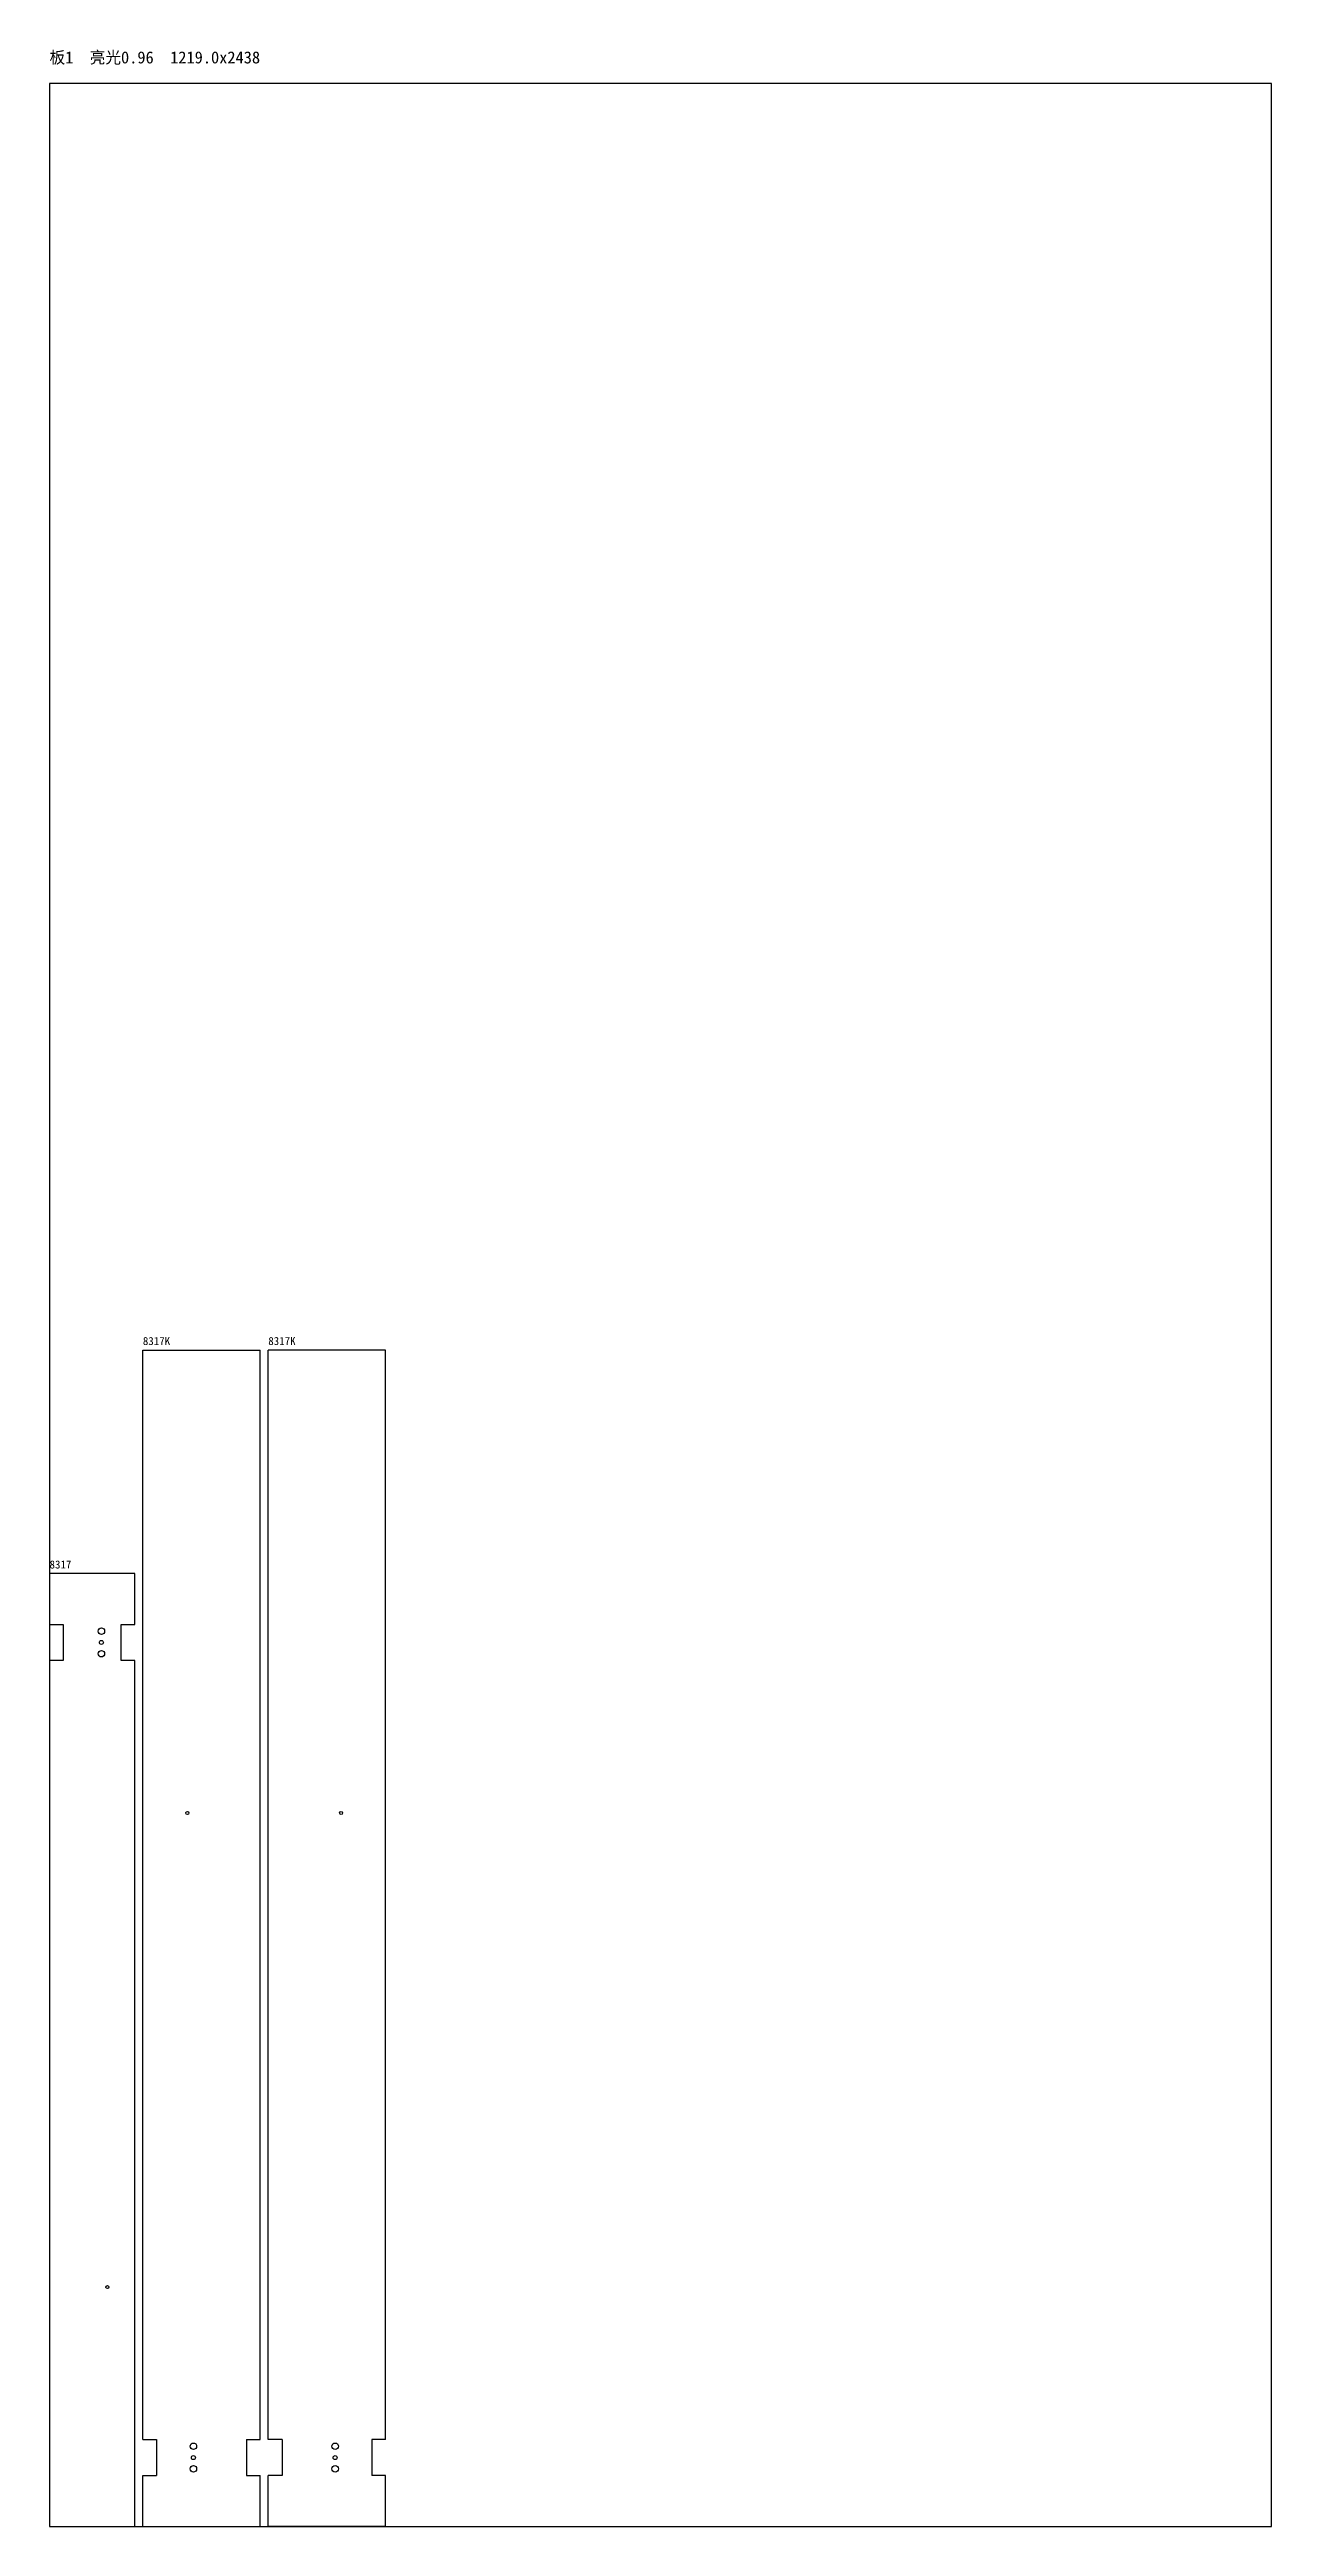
# Model space of a CAD drawing. Header units: metres. Extents: x 0 to 1219, y 0 to 2472.
import ezdxf

# ---------------------------------------------------------------- set-up
doc = ezdxf.new("R2010")
doc.units = ezdxf.units.M

# ---------------------------------------------------------------- blocks, each defined once
blk = doc.blocks.new('KB__-___-8317-__1_1')
for p, q in [((0, 951), (0, 900.2)), ((85.1, 951), (0, 951)), ((85.1, 900.2), (85.1, 951)), ((0, 900.2), (13.7, 900.2)), ((13.7, 900.2), (13.7, 864.2)), ((71.4, 864.2), (71.4, 900.2)), ((71.4, 900.2), (85.1, 900.2)), ((13.7, 864.2), (0, 864.2)), ((0, 864.2), (0, 0)), ((85.1, 864.2), (71.4, 864.2)), ((85.1, 0), (85.1, 864.2)), ((0, 0), (85.1, 0))]:
    blk.add_line(p, q)
for centre, radius in [((51.7, 893.5), 3.25), ((51.7, 871), 3.25), ((57.7, 238.9), 1.5)]:
    blk.add_circle(centre, radius)
at = {"color": 7}
blk.add_circle((51.7, 882.2), 2, dxfattribs=at)
blk = doc.blocks.new('KB__-___-8317K-__2_3')
for p, q in [((0, 86.7), (0, 1174)), ((0, 1174), (117.1, 1174)), ((117.1, 86.7), (117.1, 1174)), ((0, 86.7), (13.7, 86.7)), ((13.7, 86.7), (13.7, 50.7)), ((103.4, 86.7), (117.1, 86.7)), ((103.4, 86.7), (103.4, 50.7)), ((0, 0), (0, 50.7)), ((0, 50.7), (13.7, 50.7)), ((103.4, 50.7), (117.1, 50.7)), ((117.1, 0), (117.1, 50.7)), ((0, 0), (117.1, 0))]:
    blk.add_line(p, q)
for centre, radius in [((44.4, 712), 1.5), ((50.4, 80), 3.25), ((50.4, 57.5), 3.25)]:
    blk.add_circle(centre, radius)
at = {"color": 7}
blk.add_circle((50.4, 68.7), 2, dxfattribs=at)
blk = doc.blocks.new('KB__-___-8317K-__1_2')
for p, q in [((0, 86.7), (0, 1174)), ((117.1, 1174), (0, 1174)), ((117.1, 86.7), (117.1, 1174)), ((13.7, 86.7), (0, 86.7)), ((13.7, 86.7), (13.7, 50.7)), ((117.1, 86.7), (103.4, 86.7)), ((103.4, 86.7), (103.4, 50.7)), ((0, 0), (0, 50.7)), ((13.7, 50.7), (0, 50.7)), ((117.1, 50.7), (103.4, 50.7)), ((117.1, 0), (117.1, 50.7)), ((117.1, 0), (0, 0))]:
    blk.add_line(p, q)
for centre, radius in [((72.7, 712), 1.5), ((66.7, 80), 3.25), ((66.7, 57.5), 3.25)]:
    blk.add_circle(centre, radius)
at = {"color": 7}
blk.add_circle((66.7, 68.7), 2, dxfattribs=at)

msp = doc.modelspace()

# ---------------------------------------------------------------- linework, layer by layer
at = {"color": 3}
msp.add_lwpolyline([(0, 0), (1219, 0), (1219, 2438), (0, 2438)], close=True, dxfattribs=at)

# ---------------------------------------------------------------- block references
for name, p in [('KB__-___-8317K-__2_3', (93.1, 0)), ('KB__-___-8317K-__1_2', (218.2, 0)), ('KB__-___-8317-__1_1', (0, 0))]:
    msp.add_blockref(name, p)

# ---------------------------------------------------------------- texts
at = {"color": 5}
msp.add_text('板1  亮光0.96  1219.0x2438', height=12, dxfattribs=at).set_placement((0, 2458))
for s, p in [('8317K', (93.1, 1179)), ('8317K', (218.2, 1179)), ('8317', (0, 956))]:
    msp.add_text(s, height=8).set_placement(p)

doc.saveas('drawing.dxf')
